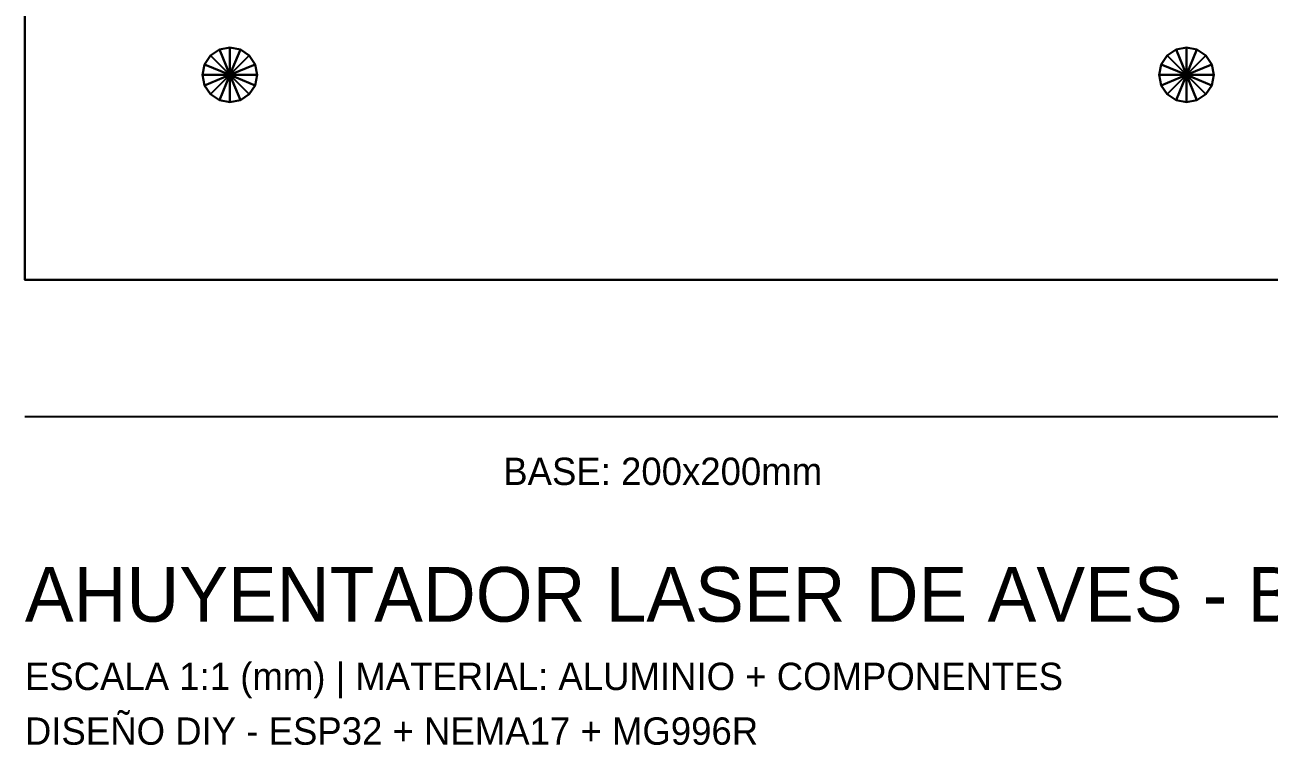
# Model space of a CAD drawing. Header units: metres. Extents: x -140 to 196, y -168 to 100.
# Drawn here: x -100 to 82.1, y -168.1 to -62.7 of the extents above; entities that cross this region are included whole.
import ezdxf

# ---------------------------------------------------------------- set-up
doc = ezdxf.new("R2010")
doc.units = ezdxf.units.M
for name, color, linetype in [('BASE', 8, 'Continuous'), ('COTAS', 2, 'Continuous'), ('TEXTO', 7, 'Continuous')]:
    doc.layers.add(name, color=color, linetype=linetype)

msp = doc.modelspace()

# ---------------------------------------------------------------- linework, layer by layer
at = {"layer": 'BASE'}
for points in [[(-100, -100), (100, -100), (100, 100), (-100, 100)], [(-100, -100, 5), (100, -100, 5), (100, 100, 5), (-100, 100, 5)], [(-100, -100), (-100, 100), (-100, 100, 5), (-100, -100, 5)], [(-100, -100), (100, -100), (100, -100, 5), (-100, -100, 5)]]:
    msp.add_3dface(points, dxfattribs=at)
at = {"layer": 'COTAS'}
msp.add_line((-100, -120), (100, -120), dxfattribs=at)
for points in [[(-72.83, -67.17, -1), (-73.7, -68.47, -1), (-73.7, -68.47, 6), (-72.83, -67.17, 6)], [(-70, -70, -1), (-72.83, -67.17, -1), (-73.7, -68.47, -1), (-70, -70, -1)], [(-70, -70, 6), (-72.83, -67.17, 6), (-73.7, -68.47, 6), (-70, -70, 6)], [(-71.53, -66.3, -1), (-72.83, -67.17, -1), (-72.83, -67.17, 6), (-71.53, -66.3, 6)], [(-70, -70, -1), (-71.53, -66.3, -1), (-72.83, -67.17, -1), (-70, -70, -1)], [(-70, -70, 6), (-71.53, -66.3, 6), (-72.83, -67.17, 6), (-70, -70, 6)], [(-70, -66, -1), (-71.53, -66.3, -1), (-71.53, -66.3, 6), (-70, -66, 6)], [(-70, -70, -1), (-70, -66, -1), (-71.53, -66.3, -1), (-70, -70, -1)], [(-70, -70, 6), (-70, -66, 6), (-71.53, -66.3, 6), (-70, -70, 6)], [(-68.47, -66.3, -1), (-70, -66, -1), (-70, -66, 6), (-68.47, -66.3, 6)], [(-70, -70, -1), (-68.47, -66.3, -1), (-70, -66, -1), (-70, -70, -1)], [(-70, -70, 6), (-68.47, -66.3, 6), (-70, -66, 6), (-70, -70, 6)], [(-70, -70, -1), (-67.17, -67.17, -1), (-68.47, -66.3, -1), (-70, -70, -1)], [(-70, -70, 6), (-67.17, -67.17, 6), (-68.47, -66.3, 6), (-70, -70, 6)], [(-70, -70, -1), (-66.3, -68.47, -1), (-67.17, -67.17, -1), (-70, -70, -1)], [(-70, -70, 6), (-66.3, -68.47, 6), (-67.17, -67.17, 6), (-70, -70, 6)], [(-67.17, -67.17, -1), (-68.47, -66.3, -1), (-68.47, -66.3, 6), (-67.17, -67.17, 6)], [(-66.3, -68.47, -1), (-67.17, -67.17, -1), (-67.17, -67.17, 6), (-66.3, -68.47, 6)], [(67.17, -67.17, -1), (66.3, -68.47, -1), (66.3, -68.47, 6), (67.17, -67.17, 6)], [(70, -70, -1), (67.17, -67.17, -1), (66.3, -68.47, -1), (70, -70, -1)], [(70, -70, 6), (67.17, -67.17, 6), (66.3, -68.47, 6), (70, -70, 6)], [(68.47, -66.3, -1), (67.17, -67.17, -1), (67.17, -67.17, 6), (68.47, -66.3, 6)], [(70, -70, -1), (68.47, -66.3, -1), (67.17, -67.17, -1), (70, -70, -1)], [(70, -70, 6), (68.47, -66.3, 6), (67.17, -67.17, 6), (70, -70, 6)], [(70, -66, -1), (68.47, -66.3, -1), (68.47, -66.3, 6), (70, -66, 6)], [(70, -70, -1), (70, -66, -1), (68.47, -66.3, -1), (70, -70, -1)], [(70, -70, 6), (70, -66, 6), (68.47, -66.3, 6), (70, -70, 6)], [(71.53, -66.3, -1), (70, -66, -1), (70, -66, 6), (71.53, -66.3, 6)], [(70, -70, -1), (71.53, -66.3, -1), (70, -66, -1), (70, -70, -1)], [(70, -70, 6), (71.53, -66.3, 6), (70, -66, 6), (70, -70, 6)], [(70, -70, -1), (72.83, -67.17, -1), (71.53, -66.3, -1), (70, -70, -1)], [(70, -70, 6), (72.83, -67.17, 6), (71.53, -66.3, 6), (70, -70, 6)], [(70, -70, -1), (73.7, -68.47, -1), (72.83, -67.17, -1), (70, -70, -1)], [(70, -70, 6), (73.7, -68.47, 6), (72.83, -67.17, 6), (70, -70, 6)], [(72.83, -67.17, -1), (71.53, -66.3, -1), (71.53, -66.3, 6), (72.83, -67.17, 6)], [(73.7, -68.47, -1), (72.83, -67.17, -1), (72.83, -67.17, 6), (73.7, -68.47, 6)], [(-73.7, -68.47, -1), (-74, -70, -1), (-74, -70, 6), (-73.7, -68.47, 6)], [(-70, -70, -1), (-73.7, -68.47, -1), (-74, -70, -1), (-70, -70, -1)], [(-70, -70, 6), (-73.7, -68.47, 6), (-74, -70, 6), (-70, -70, 6)], [(-70, -70, -1), (-66, -70, -1), (-66.3, -68.47, -1), (-70, -70, -1)], [(-70, -70, 6), (-66, -70, 6), (-66.3, -68.47, 6), (-70, -70, 6)], [(-66, -70, -1), (-66.3, -68.47, -1), (-66.3, -68.47, 6), (-66, -70, 6)], [(66.3, -68.47, -1), (66, -70, -1), (66, -70, 6), (66.3, -68.47, 6)], [(70, -70, -1), (66.3, -68.47, -1), (66, -70, -1), (70, -70, -1)], [(70, -70, 6), (66.3, -68.47, 6), (66, -70, 6), (70, -70, 6)], [(70, -70, -1), (74, -70, -1), (73.7, -68.47, -1), (70, -70, -1)], [(70, -70, 6), (74, -70, 6), (73.7, -68.47, 6), (70, -70, 6)], [(74, -70, -1), (73.7, -68.47, -1), (73.7, -68.47, 6), (74, -70, 6)], [(-74, -70, -1), (-73.7, -71.53, -1), (-73.7, -71.53, 6), (-74, -70, 6)], [(-70, -70, -1), (-74, -70, -1), (-73.7, -71.53, -1), (-70, -70, -1)], [(-70, -70, 6), (-74, -70, 6), (-73.7, -71.53, 6), (-70, -70, 6)], [(-70, -70, -1), (-73.7, -71.53, -1), (-72.83, -72.83, -1), (-70, -70, -1)], [(-70, -70, 6), (-73.7, -71.53, 6), (-72.83, -72.83, 6), (-70, -70, 6)], [(-70, -70, -1), (-72.83, -72.83, -1), (-71.53, -73.7, -1), (-70, -70, -1)], [(-70, -70, 6), (-72.83, -72.83, 6), (-71.53, -73.7, 6), (-70, -70, 6)], [(-70, -70, -1), (-71.53, -73.7, -1), (-70, -74, -1), (-70, -70, -1)], [(-70, -70, 6), (-71.53, -73.7, 6), (-70, -74, 6), (-70, -70, 6)], [(-70, -70, -1), (-70, -74, -1), (-68.47, -73.7, -1), (-70, -70, -1)], [(-70, -70, 6), (-70, -74, 6), (-68.47, -73.7, 6), (-70, -70, 6)], [(-70, -70, -1), (-68.47, -73.7, -1), (-67.17, -72.83, -1), (-70, -70, -1)], [(-70, -70, 6), (-68.47, -73.7, 6), (-67.17, -72.83, 6), (-70, -70, 6)], [(-70, -70, -1), (-67.17, -72.83, -1), (-66.3, -71.53, -1), (-70, -70, -1)], [(-70, -70, 6), (-67.17, -72.83, 6), (-66.3, -71.53, 6), (-70, -70, 6)], [(-70, -70, -1), (-66.3, -71.53, -1), (-66, -70, -1), (-70, -70, -1)], [(-70, -70, 6), (-66.3, -71.53, 6), (-66, -70, 6), (-70, -70, 6)], [(-66.3, -71.53, -1), (-66, -70, -1), (-66, -70, 6), (-66.3, -71.53, 6)], [(66, -70, -1), (66.3, -71.53, -1), (66.3, -71.53, 6), (66, -70, 6)], [(70, -70, -1), (66, -70, -1), (66.3, -71.53, -1), (70, -70, -1)], [(70, -70, 6), (66, -70, 6), (66.3, -71.53, 6), (70, -70, 6)], [(70, -70, -1), (66.3, -71.53, -1), (67.17, -72.83, -1), (70, -70, -1)], [(70, -70, 6), (66.3, -71.53, 6), (67.17, -72.83, 6), (70, -70, 6)], [(70, -70, -1), (67.17, -72.83, -1), (68.47, -73.7, -1), (70, -70, -1)], [(70, -70, 6), (67.17, -72.83, 6), (68.47, -73.7, 6), (70, -70, 6)], [(70, -70, -1), (68.47, -73.7, -1), (70, -74, -1), (70, -70, -1)], [(70, -70, 6), (68.47, -73.7, 6), (70, -74, 6), (70, -70, 6)], [(70, -70, -1), (70, -74, -1), (71.53, -73.7, -1), (70, -70, -1)], [(70, -70, 6), (70, -74, 6), (71.53, -73.7, 6), (70, -70, 6)], [(70, -70, -1), (71.53, -73.7, -1), (72.83, -72.83, -1), (70, -70, -1)], [(70, -70, 6), (71.53, -73.7, 6), (72.83, -72.83, 6), (70, -70, 6)], [(70, -70, -1), (72.83, -72.83, -1), (73.7, -71.53, -1), (70, -70, -1)], [(70, -70, 6), (72.83, -72.83, 6), (73.7, -71.53, 6), (70, -70, 6)], [(70, -70, -1), (73.7, -71.53, -1), (74, -70, -1), (70, -70, -1)], [(70, -70, 6), (73.7, -71.53, 6), (74, -70, 6), (70, -70, 6)], [(73.7, -71.53, -1), (74, -70, -1), (74, -70, 6), (73.7, -71.53, 6)], [(-73.7, -71.53, -1), (-72.83, -72.83, -1), (-72.83, -72.83, 6), (-73.7, -71.53, 6)], [(-72.83, -72.83, -1), (-71.53, -73.7, -1), (-71.53, -73.7, 6), (-72.83, -72.83, 6)], [(-68.47, -73.7, -1), (-67.17, -72.83, -1), (-67.17, -72.83, 6), (-68.47, -73.7, 6)], [(-67.17, -72.83, -1), (-66.3, -71.53, -1), (-66.3, -71.53, 6), (-67.17, -72.83, 6)], [(66.3, -71.53, -1), (67.17, -72.83, -1), (67.17, -72.83, 6), (66.3, -71.53, 6)], [(67.17, -72.83, -1), (68.47, -73.7, -1), (68.47, -73.7, 6), (67.17, -72.83, 6)], [(71.53, -73.7, -1), (72.83, -72.83, -1), (72.83, -72.83, 6), (71.53, -73.7, 6)], [(72.83, -72.83, -1), (73.7, -71.53, -1), (73.7, -71.53, 6), (72.83, -72.83, 6)], [(-71.53, -73.7, -1), (-70, -74, -1), (-70, -74, 6), (-71.53, -73.7, 6)], [(-70, -74, -1), (-68.47, -73.7, -1), (-68.47, -73.7, 6), (-70, -74, 6)], [(68.47, -73.7, -1), (70, -74, -1), (70, -74, 6), (68.47, -73.7, 6)], [(70, -74, -1), (71.53, -73.7, -1), (71.53, -73.7, 6), (70, -74, 6)]]:
    msp.add_3dface(points, dxfattribs=at)

# ---------------------------------------------------------------- texts
msp.add_text('BASE: 200x200mm', height=4, dxfattribs=at).set_placement((-30, -130))
at = {"layer": 'TEXTO'}
for s, height, p in [('AHUYENTADOR LASER DE AVES - BASE PAN/TILT', 8, (-100, -150)), ('ESCALA 1:1 (mm) | MATERIAL: ALUMINIO + COMPONENTES', 4, (-100, -160)), ('DISEÑO DIY - ESP32 + NEMA17 + MG996R', 4, (-100, -168))]:
    msp.add_text(s, height=height, dxfattribs=at).set_placement(p)

doc.saveas('drawing.dxf')
